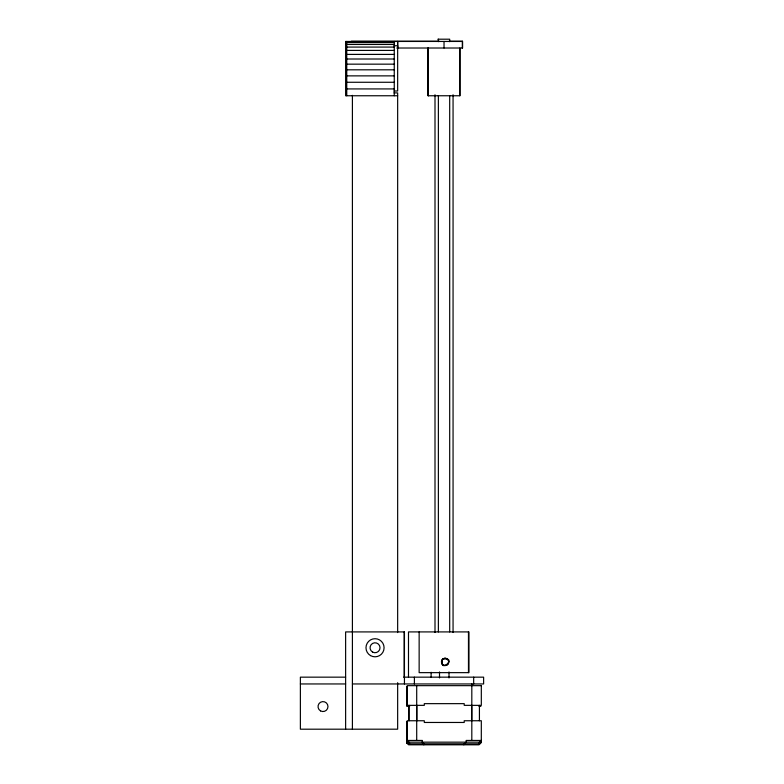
<?xml version="1.0" encoding="UTF-8"?>
<svg xmlns="http://www.w3.org/2000/svg" width="784" height="784" viewBox="0 0 784 784"><rect width="100%" height="100%" fill="white"/><g stroke="black" fill="none" stroke-linecap="round" stroke-linejoin="round"><path stroke-width="1.18" d="M345.626 44.463L345.626 41.464L462.589 41.454L462.589 48.01L396.763 48.02M428.201 95.756L428.201 48.02L428.201 95.756L459.865 95.756L459.865 48.02L459.855 95.756M442.539 659.334C438.756 675.053 458.728 656.012 442.539 659.334L443.724 658.58M479.416 742.164L481.307 740.449L466.108 740.449L466.323 742.164L464.216 743.81M481.307 742.164L479.416 743.81L409.101 743.81L407.21 742.164L407.2 720.751L424.301 720.751L424.301 722.466L464.216 722.466L464.216 720.751L481.317 720.751L481.307 742.164L407.21 742.164M463.756 744.8L465.167 743.702M437.923 39.2L449.693 39.2L449.693 41.65M351.281 41.229L439.187 41.229M449.154 41.229L462.393 41.229M346.753 42.571L394.254 42.571M346.753 44.453L394.254 44.453M393.999 45.756L397.655 45.756L397.655 48.02L397.655 41.454L397.655 91.003L393.999 91.003M346.753 47.079L394.254 47.079M346.753 50.401L394.254 50.401M346.753 54.4L394.254 54.4M346.753 59.006L394.254 59.006M346.753 64.161L394.254 64.161M346.753 69.815L394.254 69.815M346.753 75.872L394.254 75.872M346.753 82.271L394.254 82.271M346.753 88.925L394.254 88.925M393.989 92.904L397.655 92.904L397.655 632.58M397.655 95.756L345.626 95.756L345.626 41.464M345.626 677.16L300.38 677.16L300.38 729.198L397.655 729.189L397.655 682.697M403.711 677.16L483.62 677.16L483.62 683.952L352.408 683.952M300.38 683.952L345.626 683.952M407.474 686.647L406.749 686.647L406.749 706.345L409.669 706.345M478.965 706.345L480.866 706.345M407.474 721.741L406.749 721.741L406.759 743.144L408.65 744.8L478.965 744.8L480.847 743.144L478.965 743.144M407.474 741.439L406.759 741.439L408.65 743.144M406.759 743.144L409.669 743.144M424.301 743.81L422.204 742.164L422.409 740.449L407.21 740.449L409.101 742.164M422.449 743.702L423.85 744.8M471.88 685.657L471.811 683.952L471.811 740.449M479.426 705.355L479.426 720.751M473.673 677.16L473.673 683.952M471.694 705.355L471.694 720.751M468.469 631.914L468.469 672.643M462.325 41.229L462.325 48.02M453.064 94.756L453.064 632.502M449.693 95.53L449.693 631.914M449.007 671.957L449.007 677.954M444.028 41.454L444.028 48.01M439.51 671.957L439.51 677.954M438.374 39.2L438.374 41.65M438.374 95.53L438.374 631.914M435.002 94.756L435.002 632.502M431.112 672.27L431.112 677.16M428.211 48.02L428.211 95.756M419.146 631.914L419.146 672.643L468.92 672.643L468.92 631.914L408.493 631.914L408.493 677.16M416.823 705.355L416.823 720.751M416.706 685.657L416.706 740.449M414.393 677.16L414.393 683.952M409.091 705.355L409.091 720.751M408.65 706.345L408.64 720.555M404.446 683.952L404.446 631.914L345.626 631.914L345.626 729.198M404.191 631.914L404.191 677.16M394.254 41.454L394.254 95.756M352.408 95.344L352.408 729.198M346.753 41.454L346.753 95.756M444.156 658.393A3.616 3.616 0 0 0 442.539 664.45A3.616 3.616 0 0 0 448.595 662.833A3.616 3.616 0 0 0 444.156 658.393A3.636 3.606 -90 0 1 448.722 661.892A3.636 3.606 -90 0 1 444.156 665.4L443.274 665.028A3.606 3.577 -90 0 1 443.283 658.756M481.317 685.657L407.2 685.657L407.2 705.355L424.301 705.355L424.301 703.65L464.216 703.65L464.216 705.355L481.317 705.355L481.317 685.657M370.509 655.591A9.045 9.045 0 0 0 384.082 647.751A9.045 9.045 0 0 0 370.509 639.92A9.045 9.045 0 0 0 370.509 655.591M372.547 652.063A4.978 4.978 0 0 0 380.015 647.751A4.978 4.978 0 0 0 372.547 643.448A4.978 4.978 0 0 0 372.547 652.063M320.509 710.882A4.978 4.978 0 0 0 327.977 706.57A4.978 4.978 0 0 0 320.509 702.268A4.978 4.978 0 0 0 320.509 710.882"/></g></svg>
